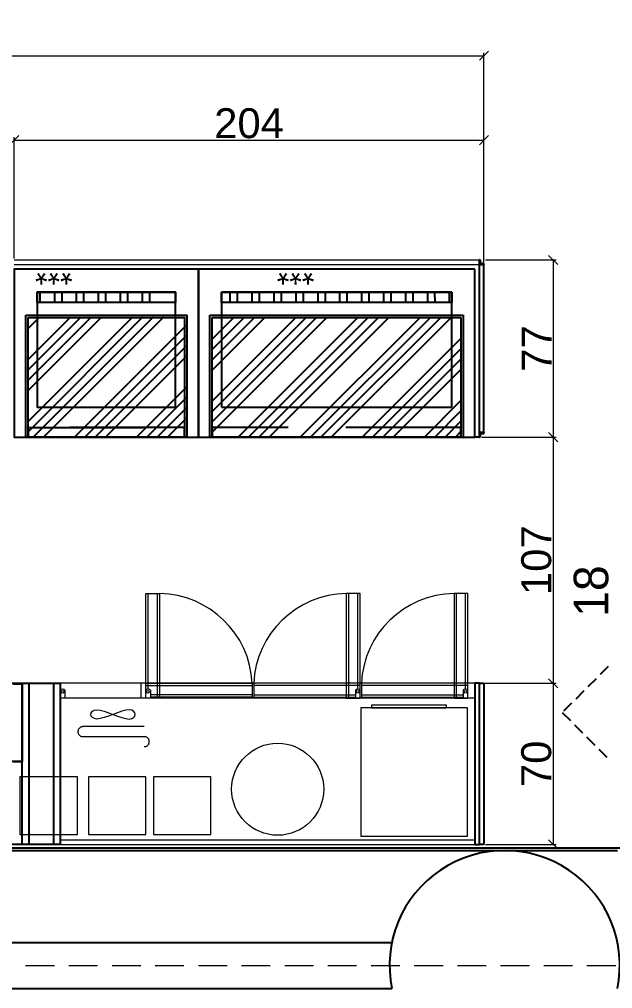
# Model space of a CAD drawing. Header units: millimetres. Extents: x 5603074 to 5608376, y 255765 to 258684.
# Drawn here: x 5605224.5 to 5605482.1, y 256485.1 to 256906.4 of the extents above; entities that cross this region are included whole.
import ezdxf

# ---------------------------------------------------------------- set-up
doc = ezdxf.new("R2010")
doc.units = ezdxf.units.MM
doc.header["$LTSCALE"] = 100
doc.header["$PDMODE"] = 2
for name, pattern in [('DASHED', [0.75, 0.5, -0.25]), ('DASHED2', [9.524999999999995, 6.349999999999998, -3.174999999999998]), ('HIDDEN2', [0.1875, 0.125, -0.0625])]:
    doc.linetypes.add(name, pattern=pattern)
for name, color, linetype, lineweight in [('AKS', 63, 'HIDDEN2', 5), ('mutfak ekipman', 156, 'Continuous', 25), ('mutfak ekipmanları', 167, 'Continuous', 25), ('t_ahsap', 34, 'Continuous', 25), ('t_ahsapkesit', 42, 'Continuous', 20), ('t_alçıpan', 219, 'Continuous', 25), ('t_kutu p', 50, 'Continuous', 30), ('t_makine', 177, 'Continuous', 18), ('t_mutfak ekipman', 163, 'Continuous', 18), ('t_olcu', 252, 'Continuous', 20)]:
    doc.layers.add(name, color=color, linetype=linetype, lineweight=lineweight)
for name, color, linetype in [('DUVAR', 2, 'Continuous'), ('KOLON', 1, 'Continuous'), ('Kıtc-002 Çizgi', 7, 'Continuous'), ('MERD', 4, 'Continuous'), ('Y-INCE', 21, 'Continuous')]:
    doc.layers.add(name, color=color, linetype=linetype)
doc.layers.add('t_fayans', color=7, linetype='Continuous', lineweight=18, true_color=0xffff75)
doc.styles.get("Standard").update_dxf_attribs({"font": 'arial.ttf'})
doc.dimstyles.new('olcu50', dxfattribs={"dimtxt": 13, "dimasz": 4, "dimexe": 1.25, "dimexo": 0.625, "dimtad": 1, "dimtxsty": 'Standard', "dimblk": 'OBLIQUE', "dimcen": 2.5, "dimclrd": 256, "dimclre": 256, "dimclrt": 7, "dimadec": 0, "dimazin": 0, "dimtfac": 1, "dimtmove": 0, "dimatfit": 3, "dimldrblk": 'OBLIQUE', "dimfxl": 1, "dimlwd": -1, "dimlwe": -1, "dimarcsym": 0})

# ---------------------------------------------------------------- blocks, each defined once
blk = doc.blocks.new('TYUL')
at = {"layer": 'Kıtc-002 Çizgi', "extrusion": (2.24675196e-08, 2.24675196e-08, 0.9999999999999994)}
h = blk.add_hatch(dxfattribs=at)
h.set_pattern_fill('ANSI34', color=254, scale=1.000000000000002, style=0)
h.set_pattern_definition([(45, (-21985.94815373251, -3168.047363353624), (-13.47038418160377, 13.47038418160377), []), (45, (-21981.45802373252, -3168.047363353624), (-13.47038418160377, 13.47038418160377), []), (45, (-21976.96789373252, -3168.047363353624), (-13.47038418160377, 13.47038418160377), []), (45, (-21972.47775373251, -3168.047363353624), (-13.47038418160377, 13.47038418160377), [])])
h.paths.add_polyline_path([(-18604.51795559921, -3535.797815020646), (-18673.51795559919, -3536.296909807079), (-18673.5179555992, -3483.796909807085), (-18604.51795559919, -3483.796909807082)])
at = {"layer": 'Kıtc-002 Çizgi', "extrusion": (2.24675196e-08, 2.24675196e-08, 0.9999999999999996)}
h = blk.add_hatch(dxfattribs=at)
h.set_pattern_fill('ANSI32', color=254, scale=1.000000000000001, angle=45, style=0)
h.set_pattern_definition([(90, (-29327.04255040648, -841.6210815626957), (-9.52500000000002, 1.8e-15), []), (90, (-29323.86754903507, -838.4460801912857), (-9.52500000000002, 1.8e-15), [])])
h.paths.add_polyline_path([(-18608.51795559918, -3542.364632462581), (-18658.51795559918, -3542.364632462585), (-18658.51795559918, -3546.796909807079), (-18608.51795559918, -3546.796909807075)])
at = {"layer": 'Kıtc-002 Çizgi', "extrusion": (2.24675196e-08, 2.24675196e-08, 0.9999999999999994), "elevation": -0.0005002033988001}
for points in [[(-18678.51795559917, -3556.796909807076), (-18598.51795559917, -3556.796909807076), (-18598.51795559919, -3483.796909807079), (-18678.51795559919, -3483.796909807079)], [(-18603.51795559917, -3536.796909807077), (-18673.51795559917, -3536.796909807077), (-18673.51795559919, -3483.79690980708), (-18603.51795559919, -3483.79690980708)], [(-18604.51795559917, -3535.796909807076), (-18672.51795559917, -3535.796909807076), (-18672.51795559918, -3483.796909807079), (-18604.51795559918, -3483.796909807079)], [(-18608.51795559917, -3546.796909807076), (-18668.51795559917, -3546.796909807076), (-18668.51795559917, -3542.364632462581), (-18608.51795559917, -3542.364632462581)]]:
    blk.add_lwpolyline(points, close=True, dxfattribs=at)
at = {"layer": 'Kıtc-002 Çizgi', "linetype": 'DASHED', "extrusion": (2.24675196e-08, 2.24675196e-08, 0.9999999999999994), "elevation": -0.0005001359962413}
for points in [[(-18604.51795559918, -3483.79690980708), (-18672.51795559918, -3483.79690980708), (-18672.51795559918, -3487.968862242441), (-18604.51795559918, -3487.968862242441)], [(-18672.51795559917, -3483.796909807078), (-18604.51795559917, -3483.796909807078), (-18604.51795559917, -3487.968862242439), (-18672.51795559917, -3487.968862242439)]]:
    blk.add_lwpolyline(points, close=True, dxfattribs=at)
at = {"layer": 'Kıtc-002 Çizgi', "color": 3, "extrusion": (2.24675196e-08, 2.24675196e-08, 0.9999999999999994), "elevation": -0.0005002033988001}
blk.add_lwpolyline([(-18668.51795559917, -3546.796909807076), (-18608.51795559917, -3546.796909807076), (-18608.51795559917, -3496.796909807076), (-18668.51795559917, -3496.796909807076)], close=True, dxfattribs=at)
at = {"layer": 'Kıtc-002 Çizgi', "extrusion": (2.24675196e-08, 2.24675196e-08, 0.9999999999999996)}
blk.add_text('***', height=10, dxfattribs=at).set_placement((-18623.85748105008, -3560.090387984806, -0.0005004280739962))
blk = doc.blocks.new('XCVB')
at = {"layer": 'Kıtc-002 Çizgi', "extrusion": (2.24675196e-08, 2.24675196e-08, 0.9999999999999994)}
h = blk.add_hatch(dxfattribs=at)
h.set_pattern_fill('ANSI34', color=254, scale=1.000000000000001, style=0)
h.set_pattern_definition([(45, (-22136.87973154584, -3167.021346045497), (-13.47038418160376, 13.47038418160376), []), (45, (-22132.38960154585, -3167.021346045497), (-13.47038418160376, 13.47038418160376), []), (45, (-22127.89947154585, -3167.021346045497), (-13.47038418160376, 13.47038418160376), []), (45, (-22123.40933154584, -3167.021346045497), (-13.47038418160376, 13.47038418160376), [])])
h.paths.add_polyline_path([(-18732.44653998571, -3535.796909807078), (-18840.44653998571, -3535.796909807076), (-18840.44653998571, -3483.796909807079), (-18732.44653998571, -3483.796909807082)])
h = blk.add_hatch(dxfattribs=at)
h.set_pattern_fill('ANSI32', color=254, scale=1.000000000000001, angle=45, style=0)
h.set_pattern_definition([(90, (-29469.97113479299, -841.6210815626955), (-9.525000000000013, 1.8e-15), []), (90, (-29466.79613342158, -838.446080191286), (-9.525000000000013, 1.8e-15), [])])
h.paths.add_polyline_path([(-18736.44653998572, -3542.364632462583), (-18836.44653998571, -3542.364632462586), (-18836.44653998571, -3546.796909807082), (-18736.44653998572, -3546.796909807078)])
at = {"layer": 'Kıtc-002 Çizgi', "extrusion": (2.24675196e-08, 2.24675196e-08, 0.9999999999999996)}
for p, q in [((-18726.44653998572, -3483.796909807091, -2.608167974208517e-06), (-18846.44653998572, -3483.79690980711, 6.496223677920953e-07)), ((-18846.44653998572, -3483.796909807091, 6.496223677914447e-07), (-18846.44653998571, -3556.796909807087, 2.289751298591093e-06)), ((-18841.44653998571, -3536.796909807088, 1.728063308591111e-06), (-18841.44653998572, -3483.796909807091, 5.37284769791405e-07)), ((-18840.44653998572, -3483.796909807094, 5.148172501918524e-07), (-18731.44653998572, -3483.796909807093, -2.495830376208368e-06)), ((-18840.44653998571, -3535.796909807087, 1.68312826939103e-06), (-18840.44653998571, -3483.79690980709, 5.148172501914187e-07)), ((-18840.44653998572, -3483.796909807107, 5.148172501920692e-07), (-18732.44653998572, -3483.796909807091, -2.473362856608599e-06)), ((-18732.44653998572, -3483.796909807091, -2.473362856608599e-06), (-18732.44653998571, -3535.796909807088, -1.305051837408771e-06)), ((-18731.44653998572, -3483.796909807093, -2.495830376208368e-06), (-18731.44653998571, -3536.79690980709, -1.305051837408771e-06)), ((-18726.44653998571, -3556.796909807086, -9.68039043408868e-07), (-18726.44653998572, -3483.796909807091, -2.608167974208517e-06)), ((-18731.44653998571, -3536.79690980709, -1.305051837408771e-06), (-18841.44653998571, -3536.796909807083, 1.728063308590989e-06)), ((-18732.44653998571, -3535.796909807088, -1.305051837408771e-06), (-18840.44653998571, -3535.796909807087, 1.68312826939103e-06)), ((-18836.44653998571, -3546.796909807087, 1.840400906591006e-06), (-18836.44653998571, -3542.364632462592, 1.740818628481013e-06)), ((-18836.44653998571, -3542.364632462592, 1.740818628481158e-06), (-18736.44653998572, -3542.364632462592, -1.067621321518752e-06)), ((-18736.44653998572, -3542.364632462592, -1.067621321518752e-06), (-18736.44653998572, -3546.796909807086, -9.680390434086512e-07)), ((-18736.44653998572, -3546.796909807086, -9.680390434086512e-07), (-18836.44653998571, -3546.796909807087, 1.840400906591259e-06)), ((-18846.44653998571, -3556.796909807087, 2.289751298591093e-06), (-18726.44653998571, -3556.796909807086, -9.68039043408868e-07))]:
    blk.add_line(p, q, dxfattribs=at)
at = {"layer": 'Kıtc-002 Çizgi', "linetype": 'DASHED', "extrusion": (2.24675196e-08, 2.24675196e-08, 0.9999999999999996)}
for p, q in [((-18732.44653998572, -3483.79690980709, -2.40596029780864e-06), (-18840.44653998571, -3483.796909807085, 5.148172501913645e-07)), ((-18840.44653998571, -3483.796909807088, 5.148172501913945e-07), (-18840.44653998571, -3487.968862242449, 6.085506733030803e-07)), ((-18732.44653998572, -3487.968862242451, -2.312226874696954e-06), (-18732.44653998572, -3483.79690980709, -2.40596029780864e-06)), ((-18840.44653998571, -3487.968862242446, 6.085506733030774e-07), (-18732.44653998572, -3487.968862242451, -2.312226874696954e-06))]:
    blk.add_line(p, q, dxfattribs=at)
at = {"layer": 'Kıtc-002 Çizgi', "color": 3, "extrusion": (2.24675196e-08, 2.24675196e-08, 0.9999999999999996)}
for p, q in [((-18736.44653998571, -3496.796909807088, -2.091415023408832e-06), (-18836.44653998571, -3496.796909807087, 7.170249265910783e-07)), ((-18836.44653998571, -3496.796909807087, 7.170249265910783e-07), (-18836.44653998571, -3546.796909807087, 1.840400906591043e-06)), ((-18736.44653998571, -3546.796909807088, -9.680390434087596e-07), (-18736.44653998571, -3496.796909807088, -2.091415023408832e-06)), ((-18836.44653998571, -3546.796909807087, 1.840400906591043e-06), (-18736.44653998571, -3546.796909807088, -9.680390434087596e-07))]:
    blk.add_line(p, q, dxfattribs=at)
at = {"layer": 'Kıtc-002 Çizgi', "extrusion": (2.24675196e-08, 2.24675196e-08, 0.9999999999999996)}
blk.add_text('***', height=10, dxfattribs=at).set_placement((-18776.78606543661, -3560.090387984806, -0.0005020665983953))
blk = doc.blocks.new('A$C7AF1604D')
at = {"layer": 't_makine'}
for p, q in [((179.9999803368146, 109.0000149583811), (-1.96631854124e-05, 109.0000149583811)), ((-1.96631854124e-05, 109.0000149583811), (-1.96631854124e-05, 39.00001495838115)), ((179.9999803368146, 107.0000149583811), (-1.96631854124e-05, 107.0000149583811)), ((179.9999803368146, 39.00001495838115), (179.9999803368146, 109.0000149583811)), ((-1.96631854124e-05, 45.50001495838112), (179.9999803368146, 45.50001495838112)), ((8.999980336814586, 45.50001495838112), (2.999980336814585, 45.50001495838112)), ((2.999980336814585, 45.50001495838112), (2.999980336814585, 1.49583811435e-05)), ((7.999980336814585, 1.49583811435e-05), (7.999980336814585, 45.50001495838112)), ((8.999980336814586, 1.49583811435e-05), (8.999980336814586, 45.50001495838112)), ((55.79998033681476, 45.50001495838112), (49.79998033681476, 45.50001495838112)), ((49.79998033681476, 45.50001495838112), (49.79998033681476, 1.49583811435e-05)), ((54.79998033681476, 1.49583811435e-05), (54.79998033681476, 45.50001495838112)), ((55.79998033681476, 1.49583811435e-05), (55.79998033681476, 45.50001495838112)), ((136.8692938814613, 45.50001495838112), (142.8692938814613, 45.50001495838112)), ((136.8692938814613, 1.49583811435e-05), (136.8692938814613, 45.50001495838112)), ((137.8692938814613, 1.49583811435e-05), (137.8692938814613, 45.50001495838112)), ((142.8692938814613, 45.50001495838112), (142.8692938814613, 1.49583811435e-05)), ((145.0692938814609, 39.00001495838115), (145.0692938814609, 45.50001495838112)), ((177.9999803368146, 42.00001495838114), (177.9999803368146, 45.50001495838112)), ((177.9999803368146, 45.50001495838112), (179.9999803368146, 45.50001495838112)), ((179.9999803368146, 45.50001495838112), (179.9999803368146, 42.00001495838114)), ((-1.96631854124e-05, 39.00001495838115), (179.9999803368146, 39.00001495838115)), ((3.999980336814584, 41.50001495838114), (3.999980336814584, 1.49583811435e-05)), ((50.79998033681476, 41.50001495838114), (50.79998033681476, 1.49583811435e-05)), ((141.8692938814613, 41.50001495838114), (141.8692938814613, 1.49583811435e-05)), ((2.999980336814585, 1.49583811435e-05), (8.999980336814586, 1.49583811435e-05)), ((3.999980336814584, 1.49583811435e-05), (7.999980336814585, 1.49583811435e-05)), ((49.79998033681476, 1.49583811435e-05), (55.79998033681476, 1.49583811435e-05)), ((50.79998033681476, 1.49583811435e-05), (54.79998033681476, 1.49583811435e-05)), ((142.8692938814613, 1.49583811435e-05), (136.8692938814613, 1.49583811435e-05)), ((141.8692938814613, 1.49583811435e-05), (137.8692938814613, 1.49583811435e-05))]:
    blk.add_line(p, q, dxfattribs=at)
at = {"layer": 't_makine', "linetype": 'DASHED'}
for p, q in [((170.1686375390645, 62.18168321644953), (143.4968391197208, 62.18168321644953)), ((143.4968391197208, 57.835879224991), (170.1686375390645, 57.835879224991))]:
    blk.add_line(p, q, dxfattribs=at)
at = {"layer": 't_makine', "linetype": 'DASHED', "ltscale": 0.1}
for p, q in [((147.6653904093714, 53.26299034025533), (147.5019891100196, 52.52795420699067)), ((147.5019891100196, 52.52795420699067), (147.6653904093714, 51.79291807372599)), ((148.1555943074263, 53.90419207352852), (147.6653904093714, 53.26299034025533)), ((147.6653904093714, 51.79291807372599), (148.1555943074263, 51.15171634045282)), ((148.9726008041848, 54.35772500681967), (148.1555943074263, 53.90419207352852)), ((148.1555943074263, 51.15171634045282), (148.9726008041848, 50.69818340716211)), ((150.1164098996473, 54.52975474013647), (148.9726008041848, 54.35772500681967)), ((148.9726008041848, 50.69818340716211), (150.1164098996473, 50.52615367384487)), ((151.5734048188669, 54.35772500681967), (150.1164098996473, 54.52975474013647)), ((150.1164098996473, 50.52615367384487), (151.5734048188669, 50.69818340716211)), ((153.2755016871138, 53.90419207352852), (151.5734048188669, 54.35772500681967)), ((151.5734048188669, 50.69818340716211), (153.2755016871138, 51.15171634045282)), ((155.1409998547124, 53.26299034025533), (153.2755016871138, 53.90419207352852)), ((153.2755016871138, 51.15171634045282), (155.1409998547124, 51.79291807372599)), ((157.0881986719873, 52.52795420699067), (155.1409998547124, 53.26299034025533)), ((155.1409998547124, 51.79291807372599), (157.0881986719873, 52.52795420699067)), ((157.0881986719873, 52.52795420699067), (159.0353974892618, 53.26299034025533)), ((159.0353974892618, 51.79291807372599), (157.0881986719873, 52.52795420699067)), ((159.0353974892618, 53.26299034025533), (160.9008956568605, 53.90419207352852)), ((160.9008956568605, 51.15171634045282), (159.0353974892618, 51.79291807372599)), ((160.9008956568605, 53.90419207352852), (162.6029925251073, 54.35772500681967)), ((162.6029925251073, 50.69818340716211), (160.9008956568605, 51.15171634045282)), ((162.6029925251073, 54.35772500681967), (164.0599874443273, 54.52975474013647)), ((164.0599874443273, 50.52615367384487), (162.6029925251073, 50.69818340716211)), ((164.0599874443273, 54.52975474013647), (165.2037965397894, 54.35772500681967)), ((165.2037965397894, 50.69818340716211), (164.0599874443273, 50.52615367384487)), ((165.2037965397894, 54.35772500681967), (166.0208030365479, 53.90419207352852)), ((166.0208030365479, 51.15171634045282), (165.2037965397894, 50.69818340716211)), ((166.0208030365479, 53.90419207352852), (166.5110069346033, 53.26299034025533)), ((166.5110069346033, 51.79291807372599), (166.0208030365479, 51.15171634045282)), ((166.5110069346033, 53.26299034025533), (166.6744082339546, 52.52795420699067)), ((166.6744082339546, 52.52795420699067), (166.5110069346033, 51.79291807372599))]:
    blk.add_line(p, q, dxfattribs=at)
at = {"layer": 't_makine'}
for points in [[(4.999980336814587, 42.00001495838114), (4.999980336814587, 45.50001495838115), (2.999980336814587, 45.50001495838115), (2.999980336814587, 42.00001495838114)], [(2.999980336814587, 45.00001495838115), (2.999980336814587, 39.00001495838115), (49.19998033681441, 39.00001495838115), (49.19998033681441, 45.00001495838115), (4.999980336814587, 45.00001495838115)], [(2.999980336814587, 44.00001495838115), (2.999980336814587, 40.00001495838115), (49.19998033681441, 40.00001495838115), (49.19998033681441, 44.00001495838115), (4.999980336814587, 44.00001495838115)], [(51.79998033681475, 42.00001495838114), (51.79998033681475, 45.50001495838115), (49.79998033681475, 45.50001495838115), (49.79998033681475, 42.00001495838114)], [(49.79998033681475, 45.00001495838115), (49.79998033681475, 39.00001495838115), (95.99998033681456, 39.00001495838115), (95.99998033681456, 45.00001495838115), (51.79998033681475, 45.00001495838115)], [(49.79998033681475, 44.00001495838115), (49.79998033681475, 40.00001495838115), (95.99998033681456, 40.00001495838115), (95.99998033681456, 44.00001495838115), (51.79998033681475, 44.00001495838115)], [(142.8692938814611, 45.00001495838115), (142.8692938814611, 39.00001495838115), (96.66929388146127, 39.00001495838115), (96.66929388146127, 45.00001495838115), (140.8692938814611, 45.00001495838115)], [(142.8692938814611, 44.00001495838115), (142.8692938814611, 40.00001495838115), (96.66929388146127, 40.00001495838115), (96.66929388146127, 44.00001495838115), (140.8692938814611, 44.00001495838115)], [(140.8692938814611, 42.00001495838114), (140.8692938814611, 45.50001495838115), (142.8692938814611, 45.50001495838115), (142.8692938814611, 42.00001495838114)]]:
    blk.add_lwpolyline(points, dxfattribs=at)
for centre in [(3.933225186007802, 42.71375447299216), (50.73322518600796, 42.71375447299216), (141.9360490322679, 42.71375447299216), (179.0667354876213, 42.71375447299215)]:
    blk.add_circle(centre, 0.596080767310923, dxfattribs=at)
at = {"layer": 't_makine', "linetype": 'DASHED'}
for centre, radius, start, end in [((143.4968391197208, 64.35458521217832), 2.172901995728807, 90, 270), ((170.1686375390645, 60.00878122072027), 2.172901995729269, 270, 90)]:
    blk.add_arc(centre, radius, start, end, dxfattribs=at)
at = {"layer": 't_makine'}
for centre, radius, start, end in [((3.999980336814585, 42.75001495838115), 1.25, 216.8698976458335, 323.1301023541662), ((8.380154864789798, 40.85737352185286), 40.86205981592054, 270.8691374287963, 357.3947596717013), ((50.79998033681475, 42.75001495838115), 1.25, 216.8698976458334, 323.1301023541663), ((55.18015486478976, 40.85737352185242), 40.86205981592018, 270.8691374288093, 357.3947596717013), ((137.489119353485, 40.85737352185242), 40.86205981591925, 182.6052403282986, 269.1308625712297), ((141.8692938814611, 42.75001495838115), 1.25, 216.8698976458343, 323.1301023541661), ((178.9999803368146, 42.75001495838114), 1.25, 216.8698976458336, 323.1301023541663)]:
    blk.add_arc(centre, radius, start, end, dxfattribs=at)
blk = doc.blocks.new('tepsilik')
at = {"layer": 'mutfak ekipman'}
for p, q in [((28, 70), (69, 70)), ((73, 66), (73, 40))]:
    blk.add_line(p, q, dxfattribs=at)
at = {"layer": 'mutfak ekipmanları'}
for p, q in [((7.499999999999998, 0), (7.499999999999998, 70)), ((7.499999999999999, 70), (89.5, 70)), ((10.5, 0), (10.5, 70)), ((21, 0), (21, 70)), ((24, 70), (24, 66)), ((24, 70), (28, 70)), ((24, 0), (24, 70)), ((24.20000000000073, 69.80000000000018), (24.19999999999982, 66)), ((24.20000000000073, 69.80000000000018), (28, 69.80000000000018)), ((28, 69.80000000000018), (28, 70)), ((69, 70), (73, 70)), ((69, 70), (69, 69.80000000000018)), ((69, 69.80000000000018), (72.8000000000002, 69.80000000000018)), ((72.8000000000002, 69.80000000000018), (72.8000000000002, 66)), ((73, 70), (73, 66)), ((73, 0), (73, 70)), ((76, 0), (76, 70)), ((86.5, 70), (86.5, 0)), ((89.50000000000001, 70), (89.50000000000001, 0)), ((24.19999999999982, 66), (24, 66)), ((24, 66), (24, 40)), ((72.8000000000002, 66), (73, 66)), ((24, 40), (24, 36)), ((24, 40), (24.19999999999982, 40)), ((24.19999999999982, 40), (24.20000000000073, 36.19999999999982)), ((72.8000000000002, 40), (72.8000000000002, 36.19999999999982)), ((72.8000000000002, 40), (73, 40)), ((73, 40), (73, 36)), ((24, 36), (28, 36)), ((24.20000000000073, 36.19999999999982), (28, 36.19999999999982)), ((28, 36.19999999999982), (28, 36)), ((69, 36), (28, 36)), ((69, 36.19999999999982), (72.8000000000002, 36.19999999999982)), ((69, 36.19999999999982), (69, 36)), ((69, 36), (73, 36)), ((89.5, 0), (7.499999999999999, 0))]:
    blk.add_line(p, q, dxfattribs=at)
blk = doc.blocks.new('barista')
at = {"layer": 't_ahsap'}
for p, q in [((18.99999999999635, -69.99999999999994, -1.595639585007907e-06), (18.99999999999635, 0, -1.595639585007907e-06)), ((18.99999999999635, 0, -1.595639585007907e-06), (20.99999999999636, -4.060244204343462e-16, -1.595639585007907e-06)), ((22.99999999999636, 0, -1.595639585007907e-06), (20.99999999999636, 2.449293598294706e-16, -1.595639585007907e-06)), ((20.99999999999636, 2.449293598294706e-16, -1.595639585007907e-06), (20.99999999999635, -69.99999999999994, -1.595639585007907e-06)), ((22.99999999999636, -69.99999999999994, -1.595639585007907e-06), (22.99999999999637, -1.049831847863299e-30, -1.595639585007907e-06)), ((20.99999999999635, -69.99999999999994, -1.595639585007907e-06), (18.99999999999635, -69.99999999999994, -1.595639585007907e-06)), ((20.99999999999635, -69.99999999999994, -1.595639585007907e-06), (22.99999999999636, -69.99999999999994, -1.595639585007907e-06)), ((18.99999999999541, -179.0000003298642, -1.648095434800856e-05), (19.000013333617, -252, -1.70006497333e-05)), ((20.9999999999954, -177.0000000000159, -1.641898076870855e-05), (21.000013333617, -252, -2.19108317084e-05)), ((21.00000066667739, -177.0000000000159, -9.007310176858555e-06), (23, -177.0000000000159, -1.595639585008557e-06))]:
    blk.add_line(p, q, dxfattribs=at)
at = {"layer": 't_ahsapkesit', "color": 26}
for p, q in [((223.0000000000026, -252, -4.340072034600002e-06), (19.00000000000266, -252, 1.078952599998453e-09)), ((198.0000000000026, -250, -4.449014574200001e-06), (23.00000000001089, -250, -4.361857420018325e-08)), ((223.0000000000026, -254, -4.340072034600002e-06), (21.00000000000266, -254))]:
    blk.add_line(p, q, dxfattribs=at)
at = {"layer": 't_kutu p'}
for p, q in [((20.60000000000122, -178.6000003298555, -1.648095434800856e-05), (18.99999999999541, -178.6000003298555, -1.648095434800856e-05)), ((18.99999999999541, -179.0000003298642, -1.648095434800856e-05), (18.99999999999541, -178.6000003298555, -1.648095434800856e-05)), ((20.9999999999954, -179.0000003298642, -1.648095434800856e-05), (18.99999999999541, -179.0000003298642, -1.648095434800856e-05)), ((20.60000000000122, -178.6000003298555, -2.340850558870855e-05), (20.60000000000122, -177.0000000000159, -2.324734282740856e-05)), ((20.9999999999954, -177.0000000000159, -1.641898076870855e-05), (20.60000000000122, -177.0000000000159, -1.641898076870855e-05)), ((20.9999999999954, -179.0000136634785, -2.340850558870855e-05), (20.9999999999954, -177.0000000000159, -2.324734282740856e-05)), ((21.000013333617, -252, -6.927550899500001e-06), (18.99999967013985, -252, -6.766388138200002e-06)), ((18.99999967013985, -252, 6.197392039999846e-08), (18.99999967013985, -252.3999999999942, 6.197392039999846e-08)), ((20.59999999999393, -252.3999999999942, -6.927550899500001e-06), (18.99999967013985, -252.3999999999942, -6.766388138200002e-06)), ((20.59999999999393, -252.3999999999942), (20.59999999999393, -254)), ((21.00000000000266, -252), (21.00000000000266, -254)), ((21.00000000000266, -254), (20.59999999999393, -254))]:
    blk.add_line(p, q, dxfattribs=at)
at = {"layer": 't_mutfak ekipman', "color": 7, "extrusion": (1.39525031e-08, 1.0304478e-09, 1)}
for points, elevation in [([(26.18602837991151, -59.38209948160517), (72.44752022713607, -59.38209948160517), (72.44752022713607, -3.567008582540439), (26.18602837991151, -3.56700858254044)], -1.854488368407998e-06), ([(35.19309454588159, -60.46394705689462), (67.8413620518922, -60.46394705689461), (67.8413620518922, -59.38284179665796), (35.19309454588159, -59.38284179665796)], 5.226915925592003e-06)]:
    blk.add_lwpolyline(points, close=True, dxfattribs=dict(at, elevation=elevation))
at = {"layer": 't_mutfak ekipman', "color": 7, "linetype": 'DASHED2', "extrusion": (1.39525031e-08, 1.0304478e-09, 1)}
for points, elevation in [([(137.5455619996275, -29.37130989955047), (162.4736812930416, -29.37130989955048), (162.4736812930416, -4.299635274743199), (137.5455619996275, -4.299635274743199)], -6.24230871485536e-07), ([(165.8272685132518, -29.3713098995505), (190.7553878066659, -29.3713098995505), (190.7553878066659, -4.299635274743203), (165.8272685132518, -4.299635274743203)], -2.296303873675069e-07), ([(195.5703206180769, -29.37130989955052), (220.498439911491, -29.37130989955052), (220.498439911491, -4.299635274743205), (195.5703206180769, -4.299635274743204)], -2.062260897882153e-07)]:
    blk.add_lwpolyline(points, close=True, dxfattribs=dict(at, elevation=elevation))
at = {"layer": 't_mutfak ekipman', "color": 7, "extrusion": (1.39525031e-08, 1.0304478e-09, 1)}
blk.add_circle((108.5814018204557, -23.95359426394864, -1.048605784936484e-06), 20, dxfattribs=at)
at = {"layer": 'Kıtc-002 Çizgi'}
blk.add_blockref('A$C7AF1604D', (23.00001966318173, -109.0000149583811, -1.595639585007907e-06), dxfattribs=at)
at = {"layer": 'mutfak ekipman', "extrusion": (-6.3310994e-09, 1.52846034e-08, 1), "rotation": 180.0000000000005}
blk.add_blockref('tepsilik', (292.4999999999963, 7.740349497218876e-13, -2.880852763207883e-06), dxfattribs=at)
at = {"layer": 't_makine', "lineweight": -2}
for name, p in [('XCVB', (18869.44653998572, 3306.796909807075, -2.245261952800001e-06)), ('TYUL', (18821.51795559918, 3306.796920982966, -1.262741141295191e-06))]:
    blk.add_blockref(name, p, dxfattribs=at)
blk = doc.blocks.new('_OBLIQUE')
at = {"color": 0, "linetype": 'ByBlock'}
blk.add_line((-0.5, -0.5), (0.5, 0.5), dxfattribs=at)
blk = doc.blocks.new('*D251')
at = {"layer": 'Defpoints', "color": 0, "transparency": 16777216}
for p in [(5605426.231452757, 256853.9130620758), (5605222.231452427, 256801.8169644589, 9.54727339396227e-06), (5605426.231452757, 256801.8169644589, 9.54727339396227e-06)]:
    blk.add_point(p, dxfattribs=at)
at = {"layer": 't_olcu', "transparency": 16777216}
for p, q in [((5605222.231452427, 256802.4419644589), (5605222.231452427, 256855.1630620758)), ((5605222.231452427, 256853.9130620758), (5605426.231452757, 256853.9130620758)), ((5605426.231452757, 256802.4419644589), (5605426.231452757, 256855.1630620758))]:
    blk.add_line(p, q, dxfattribs=at)
at = {"layer": 't_olcu', "transparency": 16777216, "xscale": 4, "yscale": 4, "zscale": 4, "rotation": 180}
blk.add_blockref('_OBLIQUE', (5605222.231452427, 256853.9130620758), dxfattribs=at)
at = {"layer": 't_olcu', "transparency": 16777216, "xscale": 4, "yscale": 4, "zscale": 4}
blk.add_blockref('_OBLIQUE', (5605426.231452757, 256853.9130620758), dxfattribs=at)
at = {"layer": 't_olcu', "color": 7, "transparency": 16777216, "insert": (5605324.231452592, 256861.1755109162), "char_height": 13, "attachment_point": 5}
blk.add_mtext('204', dxfattribs=at)
blk = doc.blocks.new('*D252')
at = {"layer": 'Defpoints', "color": 0, "transparency": 16777216}
for p in [(5605426.231452757, 256801.8169644589), (5605426.231452757, 256724.8169644589), (5605456.285319524, 256724.8169644589)]:
    blk.add_point(p, dxfattribs=at)
at = {"layer": 't_olcu', "transparency": 16777216}
for p, q in [((5605426.856452757, 256801.8169644589), (5605457.535319524, 256801.8169644589)), ((5605456.285319524, 256801.8169644589), (5605456.285319524, 256724.8169644589)), ((5605426.856452757, 256724.8169644589), (5605457.535319524, 256724.8169644589))]:
    blk.add_line(p, q, dxfattribs=at)
at = {"layer": 't_olcu', "transparency": 16777216, "xscale": 4, "yscale": 4, "zscale": 4}
for p, rotation in [((5605456.285319524, 256801.8169644589), 90), ((5605456.285319524, 256724.8169644589), 270)]:
    blk.add_blockref('_OBLIQUE', p, dxfattribs=dict(at, rotation=rotation))
at = {"layer": 't_olcu', "color": 7, "transparency": 16777216, "insert": (5605449.160319524, 256763.3169644598), "char_height": 13, "attachment_point": 5, "rotation": 90}
blk.add_mtext('77', dxfattribs=at)
blk = doc.blocks.new('*D253')
at = {"layer": 'Defpoints', "color": 0, "transparency": 16777216}
for p in [(5605424.631452427, 256724.8169644589, -2.531635340146282e-06), (5605424.631452427, 256617.8169644589, 1.229170584355437e-05), (5605456.285319524, 256617.8169644589)]:
    blk.add_point(p, dxfattribs=at)
at = {"layer": 't_olcu', "transparency": 16777216}
for p, q in [((5605425.256452427, 256724.8169644589), (5605457.535319524, 256724.8169644589)), ((5605456.285319524, 256724.8169644589), (5605456.285319524, 256617.8169644589)), ((5605425.256452427, 256617.8169644589), (5605457.535319524, 256617.8169644589))]:
    blk.add_line(p, q, dxfattribs=at)
at = {"layer": 't_olcu', "transparency": 16777216, "xscale": 4, "yscale": 4, "zscale": 4}
for p, rotation in [((5605456.285319524, 256724.8169644589), 90), ((5605456.285319524, 256617.8169644589), 270)]:
    blk.add_blockref('_OBLIQUE', p, dxfattribs=dict(at, rotation=rotation))
at = {"layer": 't_olcu', "color": 7, "transparency": 16777216, "insert": (5605449.022870683, 256671.3169644598), "char_height": 13, "attachment_point": 5, "rotation": 90}
blk.add_mtext('107', dxfattribs=at)
blk = doc.blocks.new('*D254')
at = {"layer": 'Defpoints', "color": 0, "transparency": 16777216}
for p in [(5605426.231452427, 256617.8169644589), (5605426.231452427, 256547.8169644589, 1.229170584355437e-05), (5605456.285319524, 256547.8169644589)]:
    blk.add_point(p, dxfattribs=at)
at = {"layer": 't_olcu', "transparency": 16777216}
for p, q in [((5605426.856452427, 256617.8169644589), (5605457.535319524, 256617.8169644589)), ((5605456.285319524, 256617.8169644589), (5605456.285319524, 256547.8169644589)), ((5605426.856452427, 256547.8169644589), (5605457.535319524, 256547.8169644589))]:
    blk.add_line(p, q, dxfattribs=at)
at = {"layer": 't_olcu', "transparency": 16777216, "xscale": 4, "yscale": 4, "zscale": 4}
for p, rotation in [((5605456.285319524, 256617.8169644589), 90), ((5605456.285319524, 256547.8169644589), 270)]:
    blk.add_blockref('_OBLIQUE', p, dxfattribs=dict(at, rotation=rotation))
at = {"layer": 't_olcu', "color": 7, "transparency": 16777216, "insert": (5605449.022870683, 256582.8169644598), "char_height": 13, "attachment_point": 5, "rotation": 90}
blk.add_mtext('70', dxfattribs=at)
blk = doc.blocks.new('*D255')
at = {"layer": 'Defpoints', "color": 0, "transparency": 16777216}
for p in [(5605426.231452757, 256890.5945785455), (5604694.231460053, 256800.2169641291, -1.578828556103338e-06), (5605426.231452757, 256800.2169644589, 7.120957290362271e-06)]:
    blk.add_point(p, dxfattribs=at)
at = {"layer": 't_olcu', "transparency": 16777216}
for p, q in [((5604694.231460053, 256800.8419641291), (5604694.231460053, 256891.8445785455)), ((5604694.231460053, 256890.5945785455), (5605426.231452757, 256890.5945785455)), ((5605426.231452757, 256800.8419644589), (5605426.231452757, 256891.8445785455))]:
    blk.add_line(p, q, dxfattribs=at)
at = {"layer": 't_olcu', "transparency": 16777216, "xscale": 4, "yscale": 4, "zscale": 4, "rotation": 180}
blk.add_blockref('_OBLIQUE', (5604694.231460053, 256890.5945785455), dxfattribs=at)
at = {"layer": 't_olcu', "transparency": 16777216, "xscale": 4, "yscale": 4, "zscale": 4}
blk.add_blockref('_OBLIQUE', (5605426.231452757, 256890.5945785455), dxfattribs=at)
at = {"layer": 't_olcu', "color": 7, "transparency": 16777216, "insert": (5605060.231456405, 256897.8614612195), "char_height": 13, "attachment_point": 5}
blk.add_mtext('732', dxfattribs=at)

msp = doc.modelspace()

# ---------------------------------------------------------------- linework, layer by layer
at = {"layer": 'AKS'}
msp.add_line((5603745.951808595, 256495.1169644587), (5606688.310356669, 256495.1169644581), dxfattribs=at)
at = {"layer": 'DUVAR'}
for points in [[(5604714.221250802, 256505.1169644589), (5605386.241661091, 256505.1169644589)], [(5604714.221250802, 256485.1169644589), (5605386.241661091, 256485.1169644589)]]:
    msp.add_lwpolyline(points, dxfattribs=at)
at = {"layer": 'KOLON'}
msp.add_arc((5605435.231455946, 256495.1169644589), 50, 348.463040959776, 191.536959040224, dxfattribs=at)
at = {"layer": 'MERD', "linetype": 'HIDDEN2', "ltscale": 0.4}
msp.add_lwpolyline([(5605480.231455946, 256625.1169644561), (5605460.231455946, 256605.1169644561), (5605480.231455946, 256585.1169644561)], dxfattribs=at)
at = {"layer": 't_alçıpan'}
for p, q in [((5604615.041661091, 256546.3169644589), (5605485.421250803, 256546.3169644589)), ((5604616.241661091, 256545.1169644589), (5605484.221250802, 256545.1169644589))]:
    msp.add_line(p, q, dxfattribs=at)
at = {"layer": 't_fayans'}
msp.add_line((5604714.231459468, 256547.8169644589), (5605406.23145947, 256547.8169644589, 1.281085599440235e-05), dxfattribs=at)

# ---------------------------------------------------------------- block references
at = {"layer": 't_fayans', "rotation": 180}
msp.add_blockref('barista', (5605445.231452427, 256547.8169644589, 1.388734542856227e-05), dxfattribs=at)

# ---------------------------------------------------------------- texts
at = {"layer": 'Y-INCE', "insert": (5605465.230211351, 256646.7771466826), "char_height": 15, "width": 529.1027337548439, "attachment_point": 1, "rotation": 90}
msp.add_mtext('{\\Ftxt|c162;18}', dxfattribs=at)

# ---------------------------------------------------------------- dimensions: what is measured, and where the dimension line sits
at = {"layer": 't_olcu'}
for base, p1, p2, picture, middle in [((5605426.231452757, 256890.5945785455), (5604694.231460053, 256800.2169641291, -1.578828556103338e-06), (5605426.231452757, 256800.2169644589, 7.120957290362271e-06), '*D255', (5605060.231456405, 256897.8614612195)), ((5605426.231452757, 256853.9130620758), (5605222.231452427, 256801.8169644589, 9.54727339396227e-06), (5605426.231452757, 256801.8169644589, 9.54727339396227e-06), '*D251', (5605324.231452592, 256861.1755109162))]:
    dim = msp.add_linear_dim(base=base, p1=p1, p2=p2, dimstyle='olcu50', dxfattribs=at)
    dim.commit()
    dim.dimension.update_dxf_attribs({"geometry": picture, "text_midpoint": middle})
for base, p1, p2, picture, middle in [((5605456.285319524, 256724.8169644589), (5605426.231452757, 256801.8169644589), (5605426.231452757, 256724.8169644589), '*D252', (5605449.160319524, 256763.3169644598)), ((5605456.285319524, 256617.8169644589), (5605424.631452427, 256724.8169644589, -2.531635340146282e-06), (5605424.631452427, 256617.8169644589, 1.229170584355437e-05), '*D253', (5605449.022870683, 256671.3169644598)), ((5605456.285319524, 256547.8169644589), (5605426.231452427, 256617.8169644589), (5605426.231452427, 256547.8169644589, 1.229170584355437e-05), '*D254', (5605449.022870683, 256582.8169644598))]:
    dim = msp.add_linear_dim(base=base, p1=p1, p2=p2, angle=90, dimstyle='olcu50', dxfattribs=at)
    dim.commit()
    dim.dimension.update_dxf_attribs({"geometry": picture, "text_midpoint": middle})

doc.saveas('drawing.dxf')
